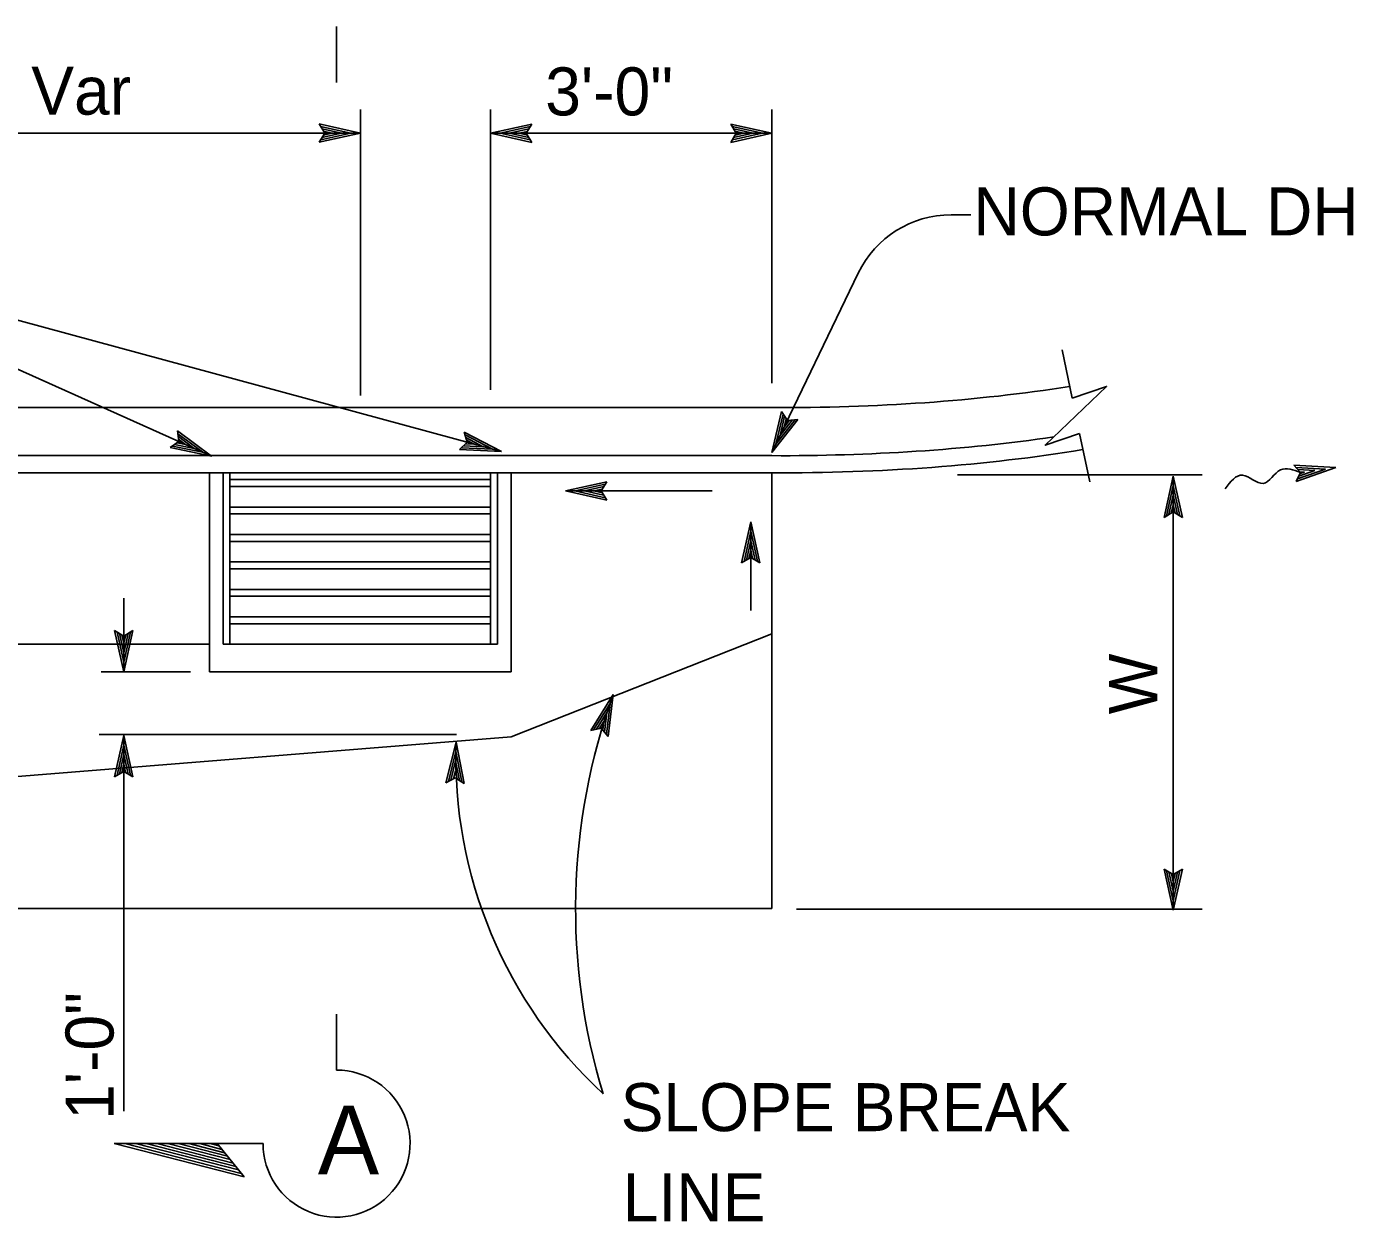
# Model space of a CAD drawing. Extents: x -894 to 866, y -472 to 714.
# Drawn here: x -393.6 to -200.1, y -17 to 157.2 of the extents above; entities that cross this region are included whole.
import ezdxf

# ---------------------------------------------------------------- set-up
doc = ezdxf.new("R2010")
doc.units = 0
for name, color, linetype in [('df_DETAIL-anno', 7, 'Continuous'), ('df_FLOW-LINE', 7, 'Continuous'), ('mc_CURB-GUTTER', 7, 'Continuous'), ('pp_PRESENTATION', 7, 'Continuous'), ('str_Concrete-A', 7, 'Continuous'), ('str_Misc-Steel-A', 7, 'Continuous')]:
    doc.layers.add(name, color=color, linetype=linetype)

msp = doc.modelspace()

# ---------------------------------------------------------------- linework, layer by layer
at = {"layer": 'df_DETAIL-anno'}
for p, q in [((-344.91, 103.46), (-344.91, 145.14)), ((-325.92, 104.26), (-325.92, 145.14)), ((-284.92, 105.24), (-284.92, 145.14)), ((-453.04, 141.67), (-366.24, 141.67)), ((-366.24, 141.67), (-344.95, 141.67)), ((-350.11, 141.68), (-350.91, 143.02)), ((-350.91, 143.02), (-350.91, 143.02)), ((-350.91, 143.02), (-344.91, 141.68)), ((-344.91, 141.68), (-350.91, 140.35)), ((-350.91, 140.35), (-350.11, 141.68)), ((-350.7, 142.66), (-346.29, 141.68)), ((-346.31, 141.67), (-350.68, 140.71)), ((-347.68, 141.68), (-350.5, 141.05)), ((-350.46, 142.3), (-347.68, 141.68)), ((-350.29, 141.95), (-349.06, 141.68)), ((-349.06, 141.68), (-350.27, 141.41)), ((-344.91, 141.68), (-344.91, 141.68)), ((-325.92, 141.67), (-319.92, 143)), ((-325.92, 141.67), (-284.92, 141.67)), ((-319.92, 140.33), (-325.92, 141.67)), ((-325.92, 141.67), (-325.92, 141.67)), ((-320.13, 140.69), (-324.54, 141.67)), ((-324.52, 141.68), (-320.15, 142.64)), ((-323.15, 141.67), (-320.33, 142.3)), ((-320.37, 141.05), (-323.15, 141.67)), ((-321.77, 141.67), (-320.56, 141.94)), ((-320.54, 141.4), (-321.77, 141.67)), ((-319.92, 143), (-320.72, 141.67)), ((-320.72, 141.67), (-319.92, 140.33)), ((-319.92, 143), (-319.92, 143)), ((-290.12, 141.67), (-290.92, 143.01)), ((-290.92, 143.01), (-290.92, 143.01)), ((-290.92, 143.01), (-284.92, 141.67)), ((-290.12, 141.67), (-290.92, 143.01)), ((-290.92, 143.01), (-290.92, 143.01)), ((-290.92, 143.01), (-284.92, 141.67)), ((-290.12, 141.67), (-290.92, 143.01)), ((-290.92, 143.01), (-290.92, 143.01)), ((-290.92, 143.01), (-284.92, 141.67)), ((-284.92, 141.67), (-290.92, 140.34)), ((-290.92, 140.34), (-290.12, 141.67)), ((-284.92, 141.67), (-290.92, 140.34)), ((-290.92, 140.34), (-290.12, 141.67)), ((-284.92, 141.67), (-290.92, 140.34)), ((-290.92, 140.34), (-290.12, 141.67)), ((-290.7, 142.66), (-286.3, 141.67)), ((-290.7, 142.66), (-286.3, 141.67)), ((-290.7, 142.66), (-286.3, 141.67)), ((-286.31, 141.67), (-290.68, 140.7)), ((-286.31, 141.67), (-290.68, 140.7)), ((-286.31, 141.67), (-290.68, 140.7)), ((-287.68, 141.68), (-290.5, 141.05)), ((-287.68, 141.68), (-290.5, 141.05)), ((-287.68, 141.68), (-290.5, 141.05)), ((-290.47, 142.3), (-287.68, 141.68)), ((-290.47, 142.3), (-287.68, 141.68)), ((-290.47, 142.3), (-287.68, 141.68)), ((-290.29, 141.95), (-289.06, 141.68)), ((-290.29, 141.95), (-289.06, 141.68)), ((-290.29, 141.95), (-289.06, 141.68)), ((-289.06, 141.68), (-290.27, 141.41)), ((-289.06, 141.68), (-290.27, 141.41)), ((-289.06, 141.68), (-290.27, 141.41)), ((-284.92, 141.67), (-284.92, 141.67)), ((-284.92, 141.67), (-284.92, 141.67)), ((-284.92, 141.67), (-284.92, 141.67)), ((-350.91, 140.35), (-350.91, 140.35)), ((-319.92, 140.33), (-319.92, 140.33)), ((-290.92, 140.34), (-290.92, 140.34)), ((-290.92, 140.34), (-290.92, 140.34)), ((-290.92, 140.34), (-290.92, 140.34)), ((-258.8, 129.78), (-255.93, 129.78)), ((-430.48, 124.12), (-324.32, 95.26)), ((-429.78, 122.9), (-366.63, 94.61)), ((-272.32, 121.28), (-284.92, 95.11)), ((-284.92, 95.11), (-283.51, 101.09)), ((-284.32, 96.36), (-283.29, 100.72)), ((-283.51, 101.09), (-283.51, 101.09)), ((-283.51, 101.09), (-282.66, 99.79)), ((-281.11, 99.93), (-284.92, 95.11)), ((-281.52, 99.89), (-284.32, 96.35)), ((-283.72, 97.59), (-283.06, 100.41)), ((-281.95, 99.83), (-283.72, 97.59)), ((-283.12, 98.84), (-282.83, 100.04)), ((-282.34, 99.83), (-283.12, 98.84)), ((-282.66, 99.79), (-281.11, 99.93)), ((-281.11, 99.93), (-281.11, 99.93)), ((-372.65, 95.85), (-371.38, 96.73)), ((-371.38, 96.73), (-371.56, 98.28)), ((-371.56, 98.28), (-371.56, 98.28)), ((-371.56, 98.28), (-366.63, 94.61)), ((-371.51, 97.87), (-367.89, 95.17)), ((-371.44, 97.45), (-369.15, 95.74)), ((-371.42, 97.06), (-370.41, 96.3)), ((-329.34, 96.62), (-329.76, 98.12)), ((-329.76, 98.12), (-329.76, 98.12)), ((-329.76, 98.12), (-324.32, 95.26)), ((-329.34, 96.62), (-329.76, 98.12)), ((-329.76, 98.12), (-329.76, 98.12)), ((-329.76, 98.12), (-324.32, 95.26)), ((-329.65, 97.72), (-325.66, 95.62)), ((-329.65, 97.72), (-325.66, 95.62)), ((-329.52, 97.32), (-326.99, 95.98)), ((-329.52, 97.32), (-326.99, 95.98)), ((-329.44, 96.94), (-328.32, 96.35)), ((-329.44, 96.94), (-328.32, 96.35)), ((-366.63, 94.61), (-372.65, 95.85)), ((-372.65, 95.85), (-372.65, 95.85)), ((-367.9, 95.17), (-372.29, 96.08)), ((-369.15, 95.74), (-371.99, 96.32)), ((-370.41, 96.3), (-371.63, 96.55)), ((-330.46, 95.55), (-329.34, 96.62)), ((-330.46, 95.55), (-329.34, 96.62)), ((-324.32, 95.26), (-330.46, 95.55)), ((-330.46, 95.55), (-330.46, 95.55)), ((-324.32, 95.26), (-330.46, 95.55)), ((-330.46, 95.55), (-330.46, 95.55)), ((-325.67, 95.62), (-330.14, 95.83)), ((-325.67, 95.62), (-330.14, 95.83)), ((-326.99, 95.98), (-329.88, 96.12)), ((-326.99, 95.98), (-329.88, 96.12)), ((-328.32, 96.35), (-329.56, 96.41)), ((-328.32, 96.35), (-329.56, 96.41)), ((-324.32, 95.26), (-324.32, 95.26)), ((-324.32, 95.26), (-324.32, 95.26)), ((-284.92, 95.11), (-284.92, 95.11)), ((-366.63, 94.61), (-366.63, 94.61)), ((-257.87, 91.86), (-222.17, 91.86)), ((-227.75, 85.68), (-226.41, 91.68)), ((-226.41, 91.68), (-226.41, 91.68)), ((-226.41, 91.68), (-225.08, 85.68)), ((-226.41, 28.59), (-226.41, 91.68)), ((-227.4, 85.89), (-226.41, 90.3)), ((-226.41, 90.29), (-225.44, 85.91)), ((-227.04, 86.13), (-226.41, 88.91)), ((-226.69, 86.3), (-226.42, 87.53)), ((-226.42, 87.53), (-226.15, 86.32)), ((-226.41, 88.91), (-225.79, 86.09)), ((-226.41, 86.48), (-227.75, 85.68)), ((-227.75, 85.68), (-227.75, 85.68)), ((-225.08, 85.68), (-226.41, 86.48)), ((-225.08, 85.68), (-225.08, 85.68)), ((-379.4, 73.91), (-379.4, 63.18)), ((-379.4, 63.18), (-380.73, 69.18)), ((-380.73, 69.18), (-380.73, 69.18)), ((-380.73, 69.18), (-379.4, 68.38)), ((-379.4, 64.57), (-380.37, 68.94)), ((-379.39, 65.94), (-380.02, 68.76)), ((-379.39, 67.32), (-379.66, 68.53)), ((-379.4, 68.38), (-378.06, 69.18)), ((-378.06, 69.18), (-379.4, 63.18)), ((-378.41, 68.96), (-379.4, 64.56)), ((-378.77, 68.73), (-379.39, 65.94)), ((-379.12, 68.55), (-379.39, 67.32)), ((-378.06, 69.18), (-378.06, 69.18)), ((-369.67, 63.18), (-382.71, 63.18)), ((-379.4, 63.18), (-379.4, 63.18)), ((-311.31, 54.62), (-308.05, 59.84)), ((-310.9, 54.71), (-308.51, 58.54)), ((-308.51, 58.52), (-309.05, 54.08)), ((-308.05, 59.84), (-308.79, 53.74)), ((-308.05, 59.84), (-308.05, 59.84)), ((-310.48, 54.81), (-308.97, 57.23)), ((-308.97, 57.23), (-309.32, 54.36)), ((-309.78, 54.93), (-311.31, 54.62)), ((-311.31, 54.62), (-311.31, 54.62)), ((-310.1, 54.86), (-309.43, 55.93)), ((-308.79, 53.74), (-309.78, 54.93)), ((-309.43, 55.93), (-309.58, 54.7)), ((-382.98, 54.05), (-330.89, 54.05)), ((-380.74, 47.86), (-379.4, 53.86)), ((-380.38, 48.08), (-379.4, 52.48)), ((-379.4, 54.05), (-379.4, -0.88)), ((-379.4, 53.86), (-379.4, 53.86)), ((-379.4, 53.86), (-378.07, 47.86)), ((-379.39, 52.47), (-378.43, 48.09)), ((-332.43, 46.96), (-330.96, 52.93)), ((-330.96, 52.93), (-330.96, 52.93)), ((-330.96, 52.93), (-329.76, 46.9)), ((-308.79, 53.74), (-308.79, 53.74)), ((-380.02, 48.31), (-379.4, 51.1)), ((-379.4, 51.1), (-378.77, 48.27)), ((-332.07, 47.17), (-330.99, 51.55)), ((-330.98, 51.54), (-330.12, 47.14)), ((-379.4, 48.66), (-380.74, 47.86)), ((-379.67, 48.49), (-379.4, 49.71)), ((-379.4, 49.71), (-379.13, 48.51)), ((-378.07, 47.86), (-379.4, 48.66)), ((-331.71, 47.39), (-331.02, 50.17)), ((-331.35, 47.56), (-331.05, 48.79)), ((-331.05, 48.79), (-330.81, 47.57)), ((-331.02, 50.17), (-330.46, 47.33)), ((-380.74, 47.86), (-380.74, 47.86)), ((-378.07, 47.86), (-378.07, 47.86)), ((-331.07, 47.73), (-332.43, 46.96)), ((-332.43, 46.96), (-332.43, 46.96)), ((-329.76, 46.9), (-331.07, 47.73)), ((-329.76, 46.9), (-329.76, 46.9)), ((-226.41, 28.41), (-227.74, 34.41)), ((-227.74, 34.41), (-227.74, 34.41)), ((-227.74, 34.41), (-226.41, 33.61)), ((-226.42, 29.8), (-227.38, 34.18)), ((-226.41, 31.17), (-227.04, 34)), ((-226.41, 32.55), (-226.68, 33.76)), ((-226.41, 33.61), (-225.07, 34.41)), ((-225.07, 34.41), (-226.41, 28.41)), ((-225.43, 34.19), (-226.41, 29.79)), ((-225.79, 33.96), (-226.41, 31.17)), ((-226.13, 33.78), (-226.41, 32.55)), ((-225.07, 34.41), (-225.07, 34.41)), ((-281.35, 28.59), (-260.42, 28.59)), ((-260.42, 28.59), (-222.17, 28.59)), ((-226.41, 28.41), (-226.41, 28.41))]:
    msp.add_line(p, q, dxfattribs=at)
for centre, radius, start, end in [((-258.8, 114.78), 15, 90, 154.2965), ((-221.58, 28.57), 91.95, 160.1191, 197.0167), ((-264.32, 50.69), 66.67, 178.0742, 227.3384)]:
    msp.add_arc(centre, radius, start, end, dxfattribs=at)
at = {"layer": 'df_FLOW-LINE'}
for p, q in [((-208.83, 93.28), (-202.72, 92.93)), ((-207.87, 92.2), (-208.83, 93.28)), ((-208.54, 92.96), (-204.23, 92.71)), ((-202.72, 92.93), (-208.49, 90.9)), ((-202.72, 92.93), (-202.72, 92.93)), ((-208.49, 90.9), (-207.87, 92.2)), ((-204.23, 92.71), (-208.29, 91.29)), ((-208.26, 92.65), (-205.75, 92.5)), ((-205.75, 92.5), (-208.12, 91.67)), ((-207.98, 92.33), (-207.26, 92.29)), ((-207.26, 92.29), (-207.92, 92.06)), ((-207.87, 92.2), (-207.87, 92.2)), ((-208.49, 90.9), (-208.49, 90.9))]:
    msp.add_line(p, q, dxfattribs=at)
msp.add_spline([(-218.85, 89.85), (-216.3, 91.83), (-213.3, 90.63), (-210.75, 92.61), (-207.87, 92.2)], degree=3, dxfattribs=at)
at = {"layer": 'mc_CURB-GUTTER'}
for p, q in [((-242.61, 110.12), (-241.13, 103.06)), ((-284.92, 101.68), (-672.91, 101.68)), ((-240.06, 97.92), (-238.58, 90.86)), ((-284.92, 94.68), (-675.9, 94.68)), ((-284.92, 92.18), (-508.42, 92.18))]:
    msp.add_line(p, q, dxfattribs=at)
msp.add_lwpolyline([(-240.06, 97.92), (-245.06, 96.2), (-236.13, 104.77), (-241.13, 103.06)], dxfattribs=at)
for centre, end_param in [((-284.76, 132.66), 5.176899), ((-284.76, 125.66), 5.150787), ((-284.76, 123.16), 5.199216)]:
    msp.add_ellipse(centre, major_axis=(96.8, -0.48), ratio=0.320116, start_param=4.712389, end_param=end_param, dxfattribs=at)
at = {"layer": 'pp_PRESENTATION'}
for p, q in [((-348.38, 157.22), (-348.38, 149.07)), ((-315, 89.54), (-309, 90.87)), ((-315, 89.54), (-293.64, 89.54)), ((-309, 88.2), (-315, 89.54)), ((-315, 89.54), (-315, 89.54)), ((-309.22, 88.55), (-313.62, 89.54)), ((-313.61, 89.54), (-309.24, 90.51)), ((-312.24, 89.54), (-309.42, 90.16)), ((-309.45, 88.91), (-312.24, 89.54)), ((-310.86, 89.53), (-309.65, 89.8)), ((-309.63, 89.26), (-310.86, 89.53)), ((-309, 90.87), (-309.8, 89.54)), ((-309.8, 89.54), (-309, 88.2)), ((-309, 90.87), (-309, 90.87)), ((-309, 88.2), (-309, 88.2)), ((-289.33, 79.04), (-287.99, 85.04)), ((-288.97, 79.26), (-287.99, 83.66)), ((-287.99, 72.1), (-287.99, 85.04)), ((-287.99, 85.04), (-287.99, 85.04)), ((-287.99, 85.04), (-286.66, 79.04)), ((-287.99, 83.65), (-287.02, 79.28)), ((-288.61, 79.49), (-287.99, 82.28)), ((-287.99, 82.28), (-287.37, 79.46)), ((-287.99, 79.84), (-289.33, 79.04)), ((-288.27, 79.67), (-287.99, 80.9)), ((-287.99, 80.9), (-287.72, 79.69)), ((-286.66, 79.04), (-287.99, 79.84)), ((-289.33, 79.04), (-289.33, 79.04)), ((-286.66, 79.04), (-286.66, 79.04)), ((-348.38, 5.11), (-348.38, 13.26)), ((-380.8, -5.61), (-361.85, -10.44)), ((-359.09, -5.61), (-380.8, -5.61)), ((-379.24, -5.61), (-362.26, -9.94)), ((-377.68, -5.61), (-362.66, -9.44)), ((-376.13, -5.61), (-363.07, -8.94)), ((-374.57, -5.61), (-363.47, -8.44)), ((-373.01, -5.61), (-363.88, -7.94)), ((-371.45, -5.61), (-364.28, -7.44)), ((-369.89, -5.61), (-364.69, -6.94)), ((-368.33, -5.61), (-365.1, -6.44)), ((-366.78, -5.61), (-365.5, -5.93)), ((-365.76, -5.61), (-361.85, -10.44))]:
    msp.add_line(p, q, dxfattribs=at)
msp.add_arc((-348.38, -5.61), 10.72, 180, 90.0005, dxfattribs=at)
at = {"layer": 'str_Concrete-A'}
for p, q in [((-366.92, 92.18), (-366.92, 63.18)), ((-322.92, 92.18), (-322.92, 63.18)), ((-284.92, 28.68), (-284.92, 92.18)), ((-284.92, 28.68), (-284.92, 90.27)), ((-322.92, 53.68), (-284.92, 68.68)), ((-366.86, 67.18), (-394.87, 67.18)), ((-322.92, 63.18), (-366.92, 63.18)), ((-634.91, 28.68), (-322.92, 53.68)), ((-634.91, 28.68), (-284.92, 28.68))]:
    msp.add_line(p, q, dxfattribs=at)
at = {"layer": 'str_Misc-Steel-A'}
for p, q in [((-364.92, 92.18), (-364.92, 67.18)), ((-363.92, 92.18), (-363.92, 67.18)), ((-343.42, 91.18), (-363.92, 91.18)), ((-325.92, 91.18), (-343.42, 91.18)), ((-325.92, 92.18), (-325.92, 67.18)), ((-324.92, 92.18), (-324.92, 67.18)), ((-343.42, 90.18), (-363.92, 90.18)), ((-325.92, 90.18), (-343.42, 90.18)), ((-343.42, 87.18), (-363.92, 87.18)), ((-325.92, 87.18), (-343.42, 87.18)), ((-343.42, 86.18), (-363.92, 86.18)), ((-325.92, 86.18), (-343.42, 86.18)), ((-343.42, 83.18), (-363.92, 83.18)), ((-343.42, 82.18), (-363.92, 82.18)), ((-325.92, 83.18), (-343.42, 83.18)), ((-325.92, 82.18), (-343.42, 82.18)), ((-343.42, 79.18), (-363.92, 79.18)), ((-343.42, 78.18), (-363.92, 78.18)), ((-325.92, 79.18), (-343.42, 79.18)), ((-325.92, 78.18), (-343.42, 78.18)), ((-343.42, 75.18), (-363.92, 75.18)), ((-343.42, 74.18), (-363.92, 74.18)), ((-325.92, 75.18), (-343.42, 75.18)), ((-325.92, 74.18), (-343.42, 74.18)), ((-343.37, 71.18), (-363.92, 71.18)), ((-343.39, 70.18), (-363.92, 70.18)), ((-325.92, 70.18), (-343.39, 70.18)), ((-325.92, 71.18), (-343.37, 71.18)), ((-324.92, 67.18), (-364.92, 67.18))]:
    msp.add_line(p, q, dxfattribs=at)

# ---------------------------------------------------------------- texts
at = {"layer": 'df_DETAIL-anno'}
for s, p in [('Var', (-392.89, 144.38)), ('3\'-0"', (-317.96, 144.27)), ('NORMAL DH', (-255.54, 126.78)), ('SLOPE BREAK', (-306.96, -3.79)), ('LINE', (-306.66, -16.95))]:
    msp.add_text(s, height=7, dxfattribs=at).set_placement(p)
for s, p in [('W', (-228.75, 56.98)), ('1\'-0"', (-380.89, -2.15))]:
    msp.add_text(s, height=7, rotation=90, dxfattribs=at).set_placement(p)
at = {"layer": 'pp_PRESENTATION'}
msp.add_text('A', height=10, dxfattribs=at).set_placement((-351.1, -10.06))

doc.saveas('drawing.dxf')
